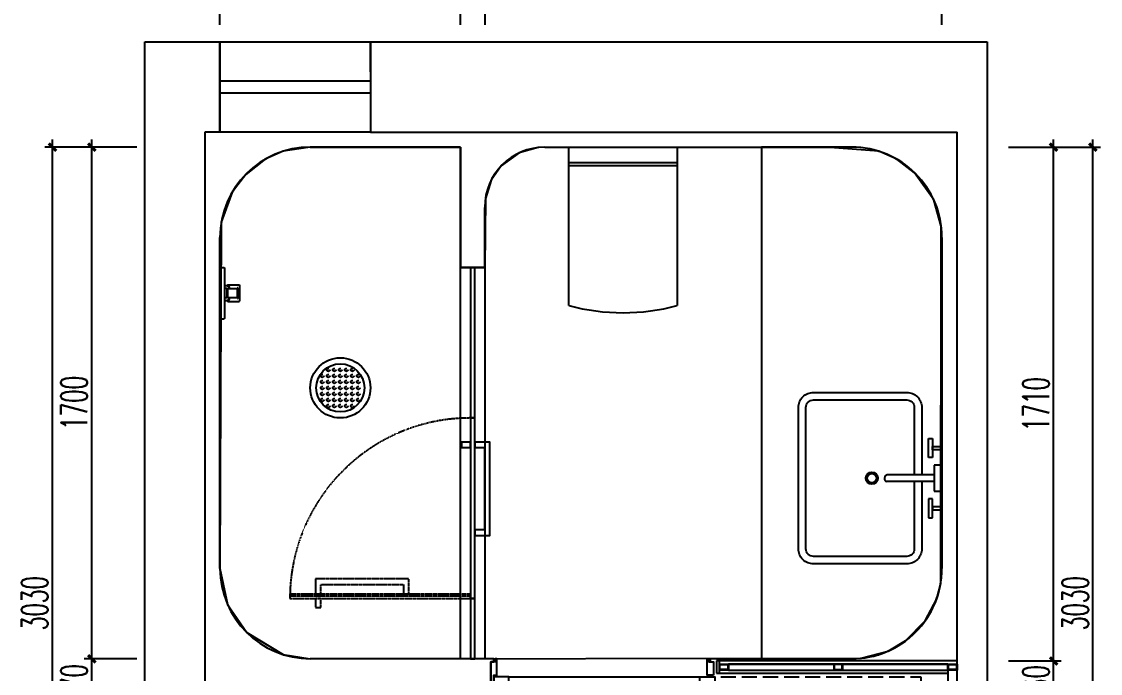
# Model space of a CAD drawing. Header units: inches. Extents: x 24920 to 61775, y 10942 to 38819.
# Drawn here: x 29925 to 33512, y 33098 to 35264 of the extents above; entities that cross this region are included whole.
import ezdxf

# ---------------------------------------------------------------- set-up
doc = ezdxf.new("R2010")
doc.units = ezdxf.units.IN
doc.header["$MEASUREMENT"] = 0
doc.header["$PDMODE"] = 1
doc.linetypes.add('01 虚线', pattern=[4, 2.5, -1.5])
doc.linetypes.add('DASH', pattern=[0.35, 0.25, -0.1])
for name, color, linetype in [('0-装饰完成线', 1, 'Continuous'), ('0-钢架墙', 130, 'Continuous'), ('01-原建筑墙', 7, 'Continuous'), ('03-新建墙体', 7, 'Continuous'), ('04-楼梯、台阶2', 2, 'Continuous'), ('05-门套', 6, 'Continuous'), ('05-门板', 6, 'Continuous'), ('06-窗', 6, 'Continuous'), ('09-洁具', 9, 'Continuous'), ('11-平面到顶家具', 2, 'Continuous'), ('FUR', 9, 'Continuous')]:
    doc.layers.add(name, color=color, linetype=linetype)
doc.styles.add('DIM', font='simplex.shx', dxfattribs={"width": 0.6, "bigfont": 'extfont.shx'})
doc.dimstyles.new('1比25', dxfattribs={"dimscale": 25, "dimtxt": 3.5, "dimasz": 1, "dimexe": 1, "dimexo": 1, "dimgap": 0.6, "dimtad": 1, "dimdec": 0, "dimrnd": 5, "dimzin": 0, "dimdsep": 46, "dimtxsty": 'DIM', "dimblk": 'ARCHTICK', "dimcen": 0.09, "dimdle": 1, "dimclrd": 1, "dimclre": 1, "dimclrt": 1, "dimadec": 0, "dimazin": 0, "dimtfac": 1, "dimtdec": 0, "dimtix": 1, "dimtmove": 2, "dimatfit": 3, "dimldrblk": '引线箭头（自定义）', "dimfxl": 0, "dimtolj": 1, "dimtzin": 0, "dimarcsym": 0})

# ---------------------------------------------------------------- blocks, each defined once
blk = doc.blocks.new('A$C04B61008')
at = {"color": 1}
for p, q in [((555.7, 668.3), (555.7, 731.7)), ((555.7, 731.7), (568.9, 731.7)), ((568.9, 731.7), (568.9, 668.3)), ((568.9, 694.7), (568.9, 705.3)), ((568.9, 705.3), (600, 705.3)), ((600, 694.7), (568.9, 694.7)), ((600, 705.3), (600, 694.7)), ((568.9, 668.3), (555.7, 668.3)), ((574.3, 611.4), (417.8, 611.4)), ((574.3, 642.9), (574.3, 557.1)), ((600, 642.9), (574.3, 642.9)), ((600, 557.1), (600, 642.9)), ((574.3, 588.6), (416.9, 588.6)), ((574.3, 557.1), (600, 557.1)), ((555.7, 531.7), (555.7, 468.3)), ((568.9, 531.7), (555.7, 531.7)), ((568.9, 468.3), (568.9, 531.7)), ((568.9, 505.3), (568.9, 494.7)), ((600, 505.3), (568.9, 505.3)), ((600, 494.7), (600, 505.3)), ((555.7, 468.3), (568.9, 468.3)), ((568.9, 494.7), (600, 494.7))]:
    blk.add_line(p, q, dxfattribs=at)
at = {"color": 2}
blk.add_lwpolyline([(0, 0), (300, 0, 0.414214), (600, 300), (600, 1400, 0.414214), (300, 1700), (0, 1700)], format="xyb", close=True, dxfattribs=at)
blk.add_lwpolyline([(533, 588.6), (533, 365, -0.414214), (483, 315), (173, 315, -0.414214), (123, 365), (123, 835, -0.414214), (173, 885), (483, 885, -0.414214), (533, 835), (533, 611.4)], format="xyb", dxfattribs=at)
at = {"color": 8}
blk.add_lwpolyline([(508, 588.6), (508, 365, -0.414214), (483, 340), (173, 340, -0.414214), (148, 365), (148, 835, -0.414214), (173, 860), (483, 860, -0.414214), (508, 835), (508, 611.4)], format="xyb", dxfattribs=at)
for radius in [20.4, 15.4]:
    blk.add_circle((366.8, 600), radius, dxfattribs=at)
at = {"color": 1}
blk.add_ellipse((420.7, 599.9), major_axis=(8.43, 8.43), ratio=1, start_param=1.037164, end_param=3.604049, dxfattribs=at)
blk = doc.blocks.new('A$C23805F21')
at = {"color": 2, "ltscale": 0.2}
for points in [[(-180, -61.4), (-180, 0), (180, 0), (180, -61.4)], [(-180, -526.5), (-180, -51.4), (180, -51.4), (180, -526.5)], [(-180, -61.4), (180, -61.4)]]:
    blk.add_lwpolyline(points, dxfattribs=at)
blk.add_arc((0, 149.9), 699.9, 255.0976, 284.9024, dxfattribs=at)
blk = doc.blocks.new('A$C7DFF45DF')
for p, q in [((-28, 63.5), (-27.7, 64.2)), ((-28, 26.5), (-28, 63.5)), ((-27.7, 64.2), (-27.2, 64.7)), ((-27.2, 64.7), (-26.5, 65)), ((-27.2, 64.7), (-26.5, 65)), ((-26.5, 65), (26.5, 65)), ((27.2, 64.7), (26.5, 65)), ((27.2, 64.7), (26.5, 65)), ((27.7, 64.2), (27.2, 64.7)), ((28, 63.5), (27.7, 64.2)), ((28, 26.5), (28, 63.5)), ((-85, 14), (-84, 15)), ((-85, 0), (-85, 14)), ((-85, 0), (85, 0)), ((-84, 15), (84, 15)), ((-28, 26.5), (-26.5, 25)), ((-26.5, 25), (-25.6, 26.5)), ((-26.5, 25), (-25.6, 25)), ((-25.6, 26.5), (-23, 27.7)), ((-25.6, 26.5), (-24.2, 26.5)), ((-25.6, 25), (-24.3, 25)), ((-24.5, 24), (-24, 27)), ((-24.5, 24), (-24.5, 15)), ((-24.2, 26.5), (-24.1, 26.5)), ((-24, 27), (-23.9, 27.3)), ((-23, 27.7), (-18.8, 28.9)), ((-18.8, 28.9), (-15, 29.4)), ((15, 29.4), (18.8, 28.9)), ((18.8, 28.9), (23, 27.7)), ((23, 27.7), (25.6, 26.5)), ((23.9, 27.3), (24, 27)), ((24, 27), (24.5, 24)), ((24.1, 26.5), (24.2, 26.5)), ((24.2, 26.5), (25.6, 26.5)), ((24.3, 25), (25.6, 25)), ((24.5, 15), (24.5, 24)), ((25.6, 26.5), (26.5, 25)), ((25.6, 25), (26.5, 25)), ((26.5, 25), (28, 26.5)), ((84, 15), (85, 14)), ((85, 0), (85, 14))]:
    blk.add_line(p, q)
at = {"color": 8}
for p, q in [((-18, 58), (-17, 59)), ((-18, 58), (18, 58)), ((-18, 58), (-18, 57)), ((-18, 57), (18, 57)), ((-17, 59), (17, 59)), ((-15, 25), (-15, 57)), ((15, 25), (15, 57)), ((17, 59), (18, 58)), ((18, 57), (18, 58)), ((-28, 26.5), (-27, 28)), ((-27, 28), (-24.2, 29.2)), ((-24.2, 29.2), (-19.8, 30.4)), ((-19.8, 30.4), (-15, 31)), ((-15, 25), (-14, 24)), ((-15, 25), (15, 25)), ((-15, 23), (-14, 24)), ((-15, 23), (15, 23)), ((-15, 23), (-15, 15)), ((-14, 24), (14, 24)), ((14, 24), (15, 25)), ((14, 24), (15, 23)), ((15, 31), (19.8, 30.4)), ((15, 15), (15, 23)), ((19.8, 30.4), (24.2, 29.2)), ((24.2, 29.2), (27, 28)), ((27, 28), (28, 26.5))]:
    blk.add_line(p, q, dxfattribs=at)
blk = doc.blocks.new('A$C69046C6F')
at = {"color": 8, "linetype": '01 虚线', "ltscale": 0.03}
blk.add_line((7.5, 0), (7.5, 600), dxfattribs=at)
for points in [[(15, 0), (15, 600), (0, 600), (0, 0)], [(-30, 514.9), (-30, 496.9), (0, 496.9), (0, 514.9)], [(15, 515), (15, 497), (47, 497), (47, 223), (15, 223), (15, 205), (65, 205), (65, 515)]]:
    blk.add_lwpolyline(points, close=True, dxfattribs=at)
at = {"color": 1, "ltscale": 0.03}
for points in [[(0, -15), (600, -15), (600, 0), (0, 0)], [(519.9, 30), (501.9, 30), (501.9, 0), (519.9, 0)], [(520, -15), (502, -15), (502, -47), (228, -47), (228, -15), (210, -15), (210, -65), (520, -65)]]:
    blk.add_lwpolyline(points, close=True, dxfattribs=at)
at = {"color": 8, "linetype": '01 虚线', "ltscale": 0.03}
blk.add_arc((0, 0), 600, 0, 90, dxfattribs=at)
blk = doc.blocks.new('A$C3BD80B2B')
at = {"color": 1}
for points in [[(-7.5, 800), (7.5, 800), (7.5, 1300), (-7.5, 1300)], [(-7.5, 0), (7.5, 0), (7.5, 200), (-7.5, 200)]]:
    blk.add_lwpolyline(points, close=True, dxfattribs=at)
blk = doc.blocks.new('A$C2CFC0F9A')
at = {"layer": '05-门套'}
for points in [[(0, -75), (15, -75), (15, -85), (20, -85), (20, -30), (10, -30), (10, 30), (20, 30), (20, 85), (15, 85), (15, 75), (0, 75)], [(740, 30), (720, 30), (720, 85), (725, 85), (725, 75), (740, 75)], [(740, -30), (740, -75), (725, -75), (725, -85), (720, -85), (720, -30)]]:
    blk.add_lwpolyline(points, close=True, dxfattribs=at)
at = {"layer": '05-门板', "color": 8}
for p, q in [((60, 25), (695, 25)), ((695, -25), (60, -25))]:
    blk.add_line(p, q, dxfattribs=at)
at = {"layer": '05-门板'}
for points in [[(60, 25), (10, 25), (10, -25), (60, -25), (60, -5), (40, -5), (40, 5), (60, 5)], [(715, -5), (40, -5), (40, 5), (715, 5)], [(695, 25), (745, 25), (745, -25), (695, -25), (695, -5), (715, -5), (715, 5), (695, 5)]]:
    blk.add_lwpolyline(points, close=True, dxfattribs=at)
at = {"layer": '05-门板', "color": 8, "linetype": 'DASH', "ltscale": 200}
blk.add_lwpolyline([(695, 25), (1430, 25), (1430, -25), (695, -25)], close=True, dxfattribs=at)
blk = doc.blocks.new('*U819')
for p, q in [((0, 20), (500, 20)), ((0, -20), (500, -20))]:
    blk.add_line(p, q)
blk.add_lwpolyline([(0, 150), (500, 150), (500, -150), (0, -150)], close=True)
blk = doc.blocks.new('A$C4DF83A7E')
blk.add_circle((0, 0), 100)
at = {"color": 8}
blk.add_circle((0, 0), 80, dxfattribs=at)
at = {"color": 8, "linetype": 'DASH', "ltscale": 100}
for centre in [(-60, 40), (-40, 60), (-40, 40), (-20, 60), (-20, 40), (0, 60), (0, 40), (20, 60), (20, 40), (40, 60), (40, 40), (60, 40), (-60, 20), (-60, 0), (-40, 20), (-40, 0), (-20, 20), (-20, 0), (0, 20), (0, 0), (20, 20), (20, 0), (40, 20), (40, 0), (60, 20), (60, 0), (-60, -20), (-60, -40), (-40, -20), (-40, -40), (-20, -20), (-20, -40), (0, -20), (0, -40), (20, -20), (20, -40), (40, -20), (40, -40), (60, -20), (60, -40), (-40, -60), (-20, -60), (0, -60), (20, -60), (40, -60)]:
    blk.add_circle(centre, 5, dxfattribs=at)
blk = doc.blocks.new('gdsg')
at = {"layer": '0-钢架墙', "color": 8}
for points in [[(7367.7, -193153.6), (7397.7, -193153.6), (7397.7, -193133.6), (7367.7, -193133.6)], [(7369.7, -193151.6), (7395.7, -193151.6), (7395.7, -193135.6), (7369.7, -193135.6)]]:
    blk.add_lwpolyline(points, close=True, dxfattribs=at)
blk = doc.blocks.new('_ArchTick')
at = {"color": 0, "linetype": 'ByBlock', "const_width": 0.4}
blk.add_lwpolyline([(-0.5, -0.5), (0.5, 0.5)], dxfattribs=at)
blk = doc.blocks.new('*D1150')
at = {"color": 1, "lineweight": -2, "transparency": 16777216}
for p, q in [((31390.4, 32776.6), (31390.4, 32996.6)), ((31540.4, 32971.6), (31365.4, 32971.6)), ((31540.4, 32801.6), (31365.4, 32801.6))]:
    blk.add_line(p, q, dxfattribs=at)
at = {"layer": 'Defpoints', "color": 0, "transparency": 16777216}
for p in [(31390.4, 32971.6), (32384, 32971.6), (32386.5, 32801.6)]:
    blk.add_point(p, dxfattribs=at)
at = {"color": 1, "lineweight": -2, "transparency": 16777216, "xscale": 25, "yscale": 25, "zscale": 25}
for p, rotation in [((31390.4, 32971.6), 90), ((31390.4, 32801.6), 270)]:
    blk.add_blockref('_ArchTick', p, dxfattribs=dict(at, rotation=rotation))
at = {"color": 1, "transparency": 16777216, "insert": (31331.6, 32886.6), "char_height": 87.5, "attachment_point": 5, "rotation": 90, "style": 'DIM'}
blk.add_mtext('\\A1;170', dxfattribs=at)
blk = doc.blocks.new('引线箭头（自定义）')
at = {"linetype": 'ByBlock', "lineweight": -2}
h = blk.add_hatch(color=8, dxfattribs=at)
h.dxf.hatch_style = 1
h.paths.add_polyline_path([(-1.2, -0.96), (-0.31, 0), (-1.2, 0.96), (-0.91, 1.21), (0, 0), (-0.91, -1.21)])
at = {"color": 0, "linetype": 'ByBlock', "lineweight": -2}
blk.add_line((-0.31, 0), (-4.75, 0), dxfattribs=at)
blk.add_lwpolyline([(-1.2, -0.96), (-0.31, 0), (-1.2, 0.96), (-0.91, 1.21), (0, 0), (-0.91, -1.21)], close=True, dxfattribs=at)
blk = doc.blocks.new('*D1151')
at = {"color": 1, "lineweight": -2, "transparency": 16777216}
for p, q in [((31390.4, 32946.6), (31390.4, 34696.6)), ((31540.4, 34671.6), (31365.4, 34671.6)), ((31540.4, 32971.6), (31365.4, 32971.6))]:
    blk.add_line(p, q, dxfattribs=at)
at = {"layer": 'Defpoints', "color": 0, "transparency": 16777216}
for p in [(31390.4, 34671.6), (32366.5, 34671.6), (32384, 32971.6)]:
    blk.add_point(p, dxfattribs=at)
at = {"color": 1, "lineweight": -2, "transparency": 16777216, "xscale": 25, "yscale": 25, "zscale": 25}
for p, rotation in [((31390.4, 34671.6), 90), ((31390.4, 32971.6), 270)]:
    blk.add_blockref('_ArchTick', p, dxfattribs=dict(at, rotation=rotation))
at = {"color": 1, "transparency": 16777216, "insert": (31331.6, 33821.6), "char_height": 87.5, "attachment_point": 5, "rotation": 90, "style": 'DIM'}
blk.add_mtext('\\A1;1700', dxfattribs=at)
blk = doc.blocks.new('*D1152')
at = {"color": 1, "lineweight": -2, "transparency": 16777216}
for p, q in [((31259.4, 31616.6), (31259.4, 34696.6)), ((31409.4, 34671.6), (31234.4, 34671.6)), ((31409.4, 31641.6), (31234.4, 31641.6))]:
    blk.add_line(p, q, dxfattribs=at)
at = {"layer": 'Defpoints', "color": 0, "transparency": 16777216}
for p in [(31259.4, 34671.6), (31452.9, 34671.6), (31452.9, 31641.6)]:
    blk.add_point(p, dxfattribs=at)
at = {"color": 1, "lineweight": -2, "transparency": 16777216, "xscale": 25, "yscale": 25, "zscale": 25}
for p, rotation in [((31259.4, 34671.6), 90), ((31259.4, 31641.6), 270)]:
    blk.add_blockref('_ArchTick', p, dxfattribs=dict(at, rotation=rotation))
at = {"color": 1, "transparency": 16777216, "insert": (31200.7, 33156.6), "char_height": 87.5, "attachment_point": 5, "rotation": 90, "style": 'DIM'}
blk.add_mtext('\\A1;3030', dxfattribs=at)
blk = doc.blocks.new('*D1158')
at = {"color": 1, "lineweight": -2, "transparency": 16777216}
for p, q in [((34437.5, 32964.1), (34612.5, 32964.1)), ((34587.5, 32776.6), (34587.5, 32989.1)), ((34437.5, 32801.6), (34612.5, 32801.6))]:
    blk.add_line(p, q, dxfattribs=at)
at = {"layer": 'Defpoints', "color": 0, "transparency": 16777216}
for p in [(34233.6, 32964.1), (34587.5, 32964.1), (34217, 32801.6)]:
    blk.add_point(p, dxfattribs=at)
at = {"color": 1, "lineweight": -2, "transparency": 16777216, "xscale": 25, "yscale": 25, "zscale": 25}
for p, rotation in [((34587.5, 32964.1), 90), ((34587.5, 32801.6), 270)]:
    blk.add_blockref('_ArchTick', p, dxfattribs=dict(at, rotation=rotation))
at = {"color": 1, "transparency": 16777216, "insert": (34528.7, 32882.8), "char_height": 87.5, "attachment_point": 5, "rotation": 90, "style": 'DIM'}
blk.add_mtext('\\A1;160', dxfattribs=at)
blk = doc.blocks.new('*D1159')
at = {"color": 1, "lineweight": -2, "transparency": 16777216}
for p, q in [((34587.5, 32939.1), (34587.5, 34696.6)), ((34437.5, 34671.6), (34612.5, 34671.6)), ((34437.5, 32964.1), (34612.5, 32964.1))]:
    blk.add_line(p, q, dxfattribs=at)
at = {"layer": 'Defpoints', "color": 0, "transparency": 16777216}
for p in [(33829.1, 34671.6), (34587.5, 34671.6), (34233.6, 32964.1)]:
    blk.add_point(p, dxfattribs=at)
at = {"color": 1, "lineweight": -2, "transparency": 16777216, "xscale": 25, "yscale": 25, "zscale": 25}
for p, rotation in [((34587.5, 34671.6), 90), ((34587.5, 32964.1), 270)]:
    blk.add_blockref('_ArchTick', p, dxfattribs=dict(at, rotation=rotation))
at = {"color": 1, "transparency": 16777216, "insert": (34528.7, 33817.8), "char_height": 87.5, "attachment_point": 5, "rotation": 90, "style": 'DIM'}
blk.add_mtext('\\A1;1710', dxfattribs=at)
blk = doc.blocks.new('*D1160')
at = {"color": 1, "lineweight": -2, "transparency": 16777216}
for p, q in [((34718.3, 31616.6), (34718.3, 34696.6)), ((34568.3, 34671.6), (34743.3, 34671.6)), ((34568.3, 31641.6), (34743.3, 31641.6))]:
    blk.add_line(p, q, dxfattribs=at)
at = {"layer": 'Defpoints', "color": 0, "transparency": 16777216}
for p in [(34487.7, 34671.6), (34718.3, 34671.6), (34487.7, 31641.6)]:
    blk.add_point(p, dxfattribs=at)
at = {"color": 1, "lineweight": -2, "transparency": 16777216, "xscale": 25, "yscale": 25, "zscale": 25}
for p, rotation in [((34718.3, 34671.6), 90), ((34718.3, 31641.6), 270)]:
    blk.add_blockref('_ArchTick', p, dxfattribs=dict(at, rotation=rotation))
at = {"color": 1, "transparency": 16777216, "insert": (34659.5, 33156.6), "char_height": 87.5, "attachment_point": 5, "rotation": 90, "style": 'DIM'}
blk.add_mtext('\\A1;3030', dxfattribs=at)
blk = doc.blocks.new('*D1161')
at = {"color": 1, "lineweight": -2, "transparency": 16777216}
for p, q in [((31791.5, 35228.2), (32641.5, 35228.2)), ((31816.5, 35078.2), (31816.5, 35253.2)), ((32616.5, 35078.2), (32616.5, 35253.2))]:
    blk.add_line(p, q, dxfattribs=at)
at = {"layer": 'Defpoints', "color": 0, "transparency": 16777216}
for p in [(32616.5, 35228.2), (32616.5, 34421.9), (31816.5, 34371.6)]:
    blk.add_point(p, dxfattribs=at)
at = {"color": 1, "lineweight": -2, "transparency": 16777216, "xscale": 25, "yscale": 25, "zscale": 25, "rotation": 180}
blk.add_blockref('_ArchTick', (31816.5, 35228.2), dxfattribs=at)
at = {"color": 1, "lineweight": -2, "transparency": 16777216, "xscale": 25, "yscale": 25, "zscale": 25}
blk.add_blockref('_ArchTick', (32616.5, 35228.2), dxfattribs=at)
at = {"color": 1, "transparency": 16777216, "insert": (32216.5, 35287), "char_height": 87.5, "attachment_point": 5, "style": 'DIM'}
blk.add_mtext('\\A1;800', dxfattribs=at)
blk = doc.blocks.new('*D1162')
at = {"color": 1, "lineweight": -2, "transparency": 16777216}
for p, q in [((32616.5, 35228.2), (32591.5, 35228.2)), ((32616.5, 35078.2), (32616.5, 35253.2)), ((32616.5, 35228.2), (32697.6, 35228.2)), ((32697.6, 35078.2), (32697.6, 35253.2)), ((32697.6, 35228.2), (32722.6, 35228.2))]:
    blk.add_line(p, q, dxfattribs=at)
at = {"layer": 'Defpoints', "color": 0, "transparency": 16777216}
for p in [(32697.6, 35228.2), (32616.5, 34421.9), (32697.6, 34386.6)]:
    blk.add_point(p, dxfattribs=at)
at = {"color": 1, "lineweight": -2, "transparency": 16777216, "xscale": 25, "yscale": 25, "zscale": 25}
blk.add_blockref('_ArchTick', (32616.5, 35228.2), dxfattribs=at)
at = {"color": 1, "lineweight": -2, "transparency": 16777216, "xscale": 25, "yscale": 25, "zscale": 25, "rotation": 180}
blk.add_blockref('_ArchTick', (32697.6, 35228.2), dxfattribs=at)
at = {"color": 1, "transparency": 16777216, "insert": (32657.1, 35287), "char_height": 87.5, "attachment_point": 5, "style": 'DIM'}
blk.add_mtext('\\A1;80', dxfattribs=at)
blk = doc.blocks.new('*D1163')
at = {"color": 1, "lineweight": -2, "transparency": 16777216}
for p, q in [((32672.6, 35228.2), (34241.5, 35228.2)), ((32697.6, 35078.2), (32697.6, 35253.2)), ((34216.5, 35078.2), (34216.5, 35253.2))]:
    blk.add_line(p, q, dxfattribs=at)
at = {"layer": 'Defpoints', "color": 0, "transparency": 16777216}
for p in [(34216.5, 35228.2), (32697.6, 34386.6), (34216.5, 34335.5)]:
    blk.add_point(p, dxfattribs=at)
at = {"color": 1, "lineweight": -2, "transparency": 16777216, "xscale": 25, "yscale": 25, "zscale": 25, "rotation": 180}
blk.add_blockref('_ArchTick', (32697.6, 35228.2), dxfattribs=at)
at = {"color": 1, "lineweight": -2, "transparency": 16777216, "xscale": 25, "yscale": 25, "zscale": 25}
blk.add_blockref('_ArchTick', (34216.5, 35228.2), dxfattribs=at)
at = {"color": 1, "transparency": 16777216, "insert": (33457.1, 35287), "char_height": 87.5, "attachment_point": 5, "style": 'DIM'}
blk.add_mtext('\\A1;1520', dxfattribs=at)
blk = doc.blocks.new('ehreh')
at = {"layer": '0-装饰完成线', "color": 3}
for p, q in [((32116.5, 34671.6), (32616.5, 34671.6)), ((32616.5, 34671.6), (32616.5, 34271.6)), ((32896.5, 34671.6), (33916.5, 34671.6)), ((32696.5, 34271.6), (32696.5, 34471.6)), ((31816.5, 33271.6), (31816.5, 34371.6)), ((34216.5, 34371.6), (34216.5, 33271.6)), ((32616.5, 34271.6), (32696.5, 34271.6)), ((32726.5, 32971.6), (32116.5, 32971.6)), ((32716.5, 32811.6), (32716.5, 32961.6)), ((32716.5, 32961.6), (32726.5, 32961.6)), ((32726.5, 32961.6), (32726.5, 32971.6)), ((33916.5, 32971.6), (33446.5, 32971.6)), ((33446.5, 32971.6), (33446.5, 32961.6)), ((33446.5, 32961.6), (33456.5, 32961.6)), ((33456.5, 32961.6), (33456.5, 32916.6))]:
    blk.add_line(p, q, dxfattribs=at)
for centre, radius, start, end in [((32116.5, 34371.6), 300, 90, 180), ((32896.5, 34471.6), 200, 90, 180), ((33916.5, 34371.6), 300, 0, 90), ((32116.5, 33271.6), 300, 180, 270), ((33916.5, 33271.6), 300, 270, 0)]:
    blk.add_arc(centre, radius, start, end, dxfattribs=at)
at = {"layer": '0-钢架墙', "color": 8}
for p, q in [((34266.5, 32964.1), (33466.5, 32964.1)), ((33466.5, 32964.1), (33466.5, 32924.1)), ((33476.5, 32924.1), (33476.5, 32964.1)), ((33466.5, 32924.1), (34236.5, 32924.1)), ((33506.5, 32954.1), (34236.5, 32954.1)), ((34236.5, 32954.1), (33506.5, 32954.1)), ((33506.5, 32934.1), (34236.5, 32934.1)), ((34236.5, 32934.1), (34236.5, 32839.1))]:
    blk.add_line(p, q, dxfattribs=at)
at = {"layer": '01-原建筑墙', "color": 4}
for p, q in [((31566.5, 31501.6), (31566.5, 35021.6)), ((31566.5, 35021.6), (31816.5, 35021.6)), ((31816.5, 35021.6), (31816.5, 34721.6)), ((31816.5, 34721.6), (31766.5, 34721.6)), ((31766.5, 34721.6), (31766.5, 31501.6))]:
    blk.add_line(p, q, dxfattribs=at)
at = {"layer": '03-新建墙体'}
for q in [(32316.5, 35021.6), (32316.5, 34721.6)]:
    blk.add_line((32316.5, 34921.6), q, dxfattribs=at)
at = {"layer": '03-新建墙体', "color": 4}
for p, q in [((32316.5, 35021.6), (34366.5, 35021.6)), ((34366.5, 35021.6), (34366.5, 32621.6)), ((32316.5, 34721.6), (34266.5, 34721.6)), ((34266.5, 31721.6), (34266.5, 34721.6))]:
    blk.add_line(p, q, dxfattribs=at)
at = {"layer": '04-楼梯、台阶2', "linetype": 'Continuous'}
blk.add_lwpolyline([(32616.5, 34271.6), (32696.5, 34271.6), (32696.5, 32971.6), (32616.5, 32971.6)], close=True, dxfattribs=at)
at = {"layer": 'FUR', "color": 3}
blk.add_lwpolyline([(32616.5, 34671.6), (32116.5, 34671.6), (32026.5, 34657.8), (31966.5, 34631.4), (31901.9, 34581.2), (31856.6, 34521.5), (31820.9, 34422.6), (31816.5, 33271.6), (31841.3, 33152.1), (31905.3, 33058.5), (32026.5, 32985.4), (32116.5, 32971.6), (33947.9, 32973.2), (34037.8, 32997.2), (34096.9, 33031.9), (34160.6, 33097.2), (34198.9, 33170.4), (34212.4, 33221.9), (34214.1, 34409.3), (34189.3, 34496.5), (34125.5, 34586.8), (34066.5, 34631.4), (34006.5, 34657.8), (33829.1, 34671.6), (32874.7, 34670.4), (32810.7, 34652.3), (32751.7, 34609.6), (32717.8, 34561.5), (32698.8, 34501.5), (32696.5, 34271.6), (32616.5, 34271.6), (32616.5, 34671.6)], dxfattribs=at)
at = {"layer": '0-钢架墙', "xscale": -1, "rotation": 180}
for p in [(26108.8, -160199.5), (26868.8, -160199.5)]:
    blk.add_blockref('gdsg', p, dxfattribs=at)
at = {"layer": '0-钢架墙'}
blk.add_blockref('gdsg', (26488.8, 226087.7), dxfattribs=at)
at = {"layer": '05-门板', "rotation": 89.99999999999999}
blk.add_blockref('A$C69046C6F', (32649, 33171.6), dxfattribs=at)
at = {"layer": '05-门板'}
blk.add_blockref('A$C2CFC0F9A', (32716.5, 32886.6), dxfattribs=at)
at = {"layer": '06-窗'}
blk.add_blockref('*U819', (31816.5, 34871.6), dxfattribs=at)
at = {"layer": '09-洁具'}
for name, p in [('A$C23805F21', (33156.5, 34671.6)), ('A$C04B61008', (33616.5, 32971.6))]:
    blk.add_blockref(name, p, dxfattribs=at)
for name, p, rotation in [('A$C7DFF45DF', (31816.5, 34186.6), 270), ('A$C4DF83A7E', (32216.5, 33871.6), 90)]:
    blk.add_blockref(name, p, dxfattribs=dict(at, rotation=rotation))
at = {"layer": '11-平面到顶家具'}
blk.add_blockref('A$C3BD80B2B', (32656.5, 32971.6), dxfattribs=at)
for base, p1, p2, picture, middle in [((32616.5, 35228.2), (31816.5, 34371.6), (32616.5, 34421.9), '*D1161', (32216.5, 35287)), ((32697.6, 35228.2), (32616.5, 34421.9), (32697.6, 34386.6), '*D1162', (32657.1, 35287)), ((34216.5, 35228.2), (32697.6, 34386.6), (34216.5, 34335.5), '*D1163', (33457.1, 35287))]:
    dim = blk.add_linear_dim(base=base, p1=p1, p2=p2, dimstyle='1比25')
    dim.commit()
    dim.dimension.update_dxf_attribs({"geometry": picture, "text_midpoint": middle})
for base, p1, p2, picture, middle in [((31259.4, 34671.6), (31452.9, 31641.6), (31452.9, 34671.6), '*D1152', (31200.7, 33156.6)), ((31390.4, 34671.6), (32384, 32971.6), (32366.5, 34671.6), '*D1151', (31331.6, 33821.6)), ((34587.4678673, 34671.5853943), (34233.6053583, 32964.0853943), (33829.0663464, 34671.5853943), '*D1159', (34528.7178673, 33817.8353943)), ((34718.3, 34671.6), (34487.7, 31641.6), (34487.7, 34671.6), '*D1160', (34659.5, 33156.6)), ((31390.4, 32971.6), (32386.5, 32801.6), (32384, 32971.6), '*D1150', (31331.6, 32886.6)), ((34587.4678673, 32964.0853943), (34217.0261594, 32801.5853943), (34233.6053583, 32964.0853943), '*D1158', (34528.7178673, 32882.8353943))]:
    dim = blk.add_linear_dim(base=base, p1=p1, p2=p2, angle=90, dimstyle='1比25')
    dim.commit()
    dim.dimension.update_dxf_attribs({"geometry": picture, "text_midpoint": middle})

msp = doc.modelspace()

# ---------------------------------------------------------------- block references
msp.add_blockref('ehreh', (-1231.5, 175.5))

doc.saveas('drawing.dxf')
